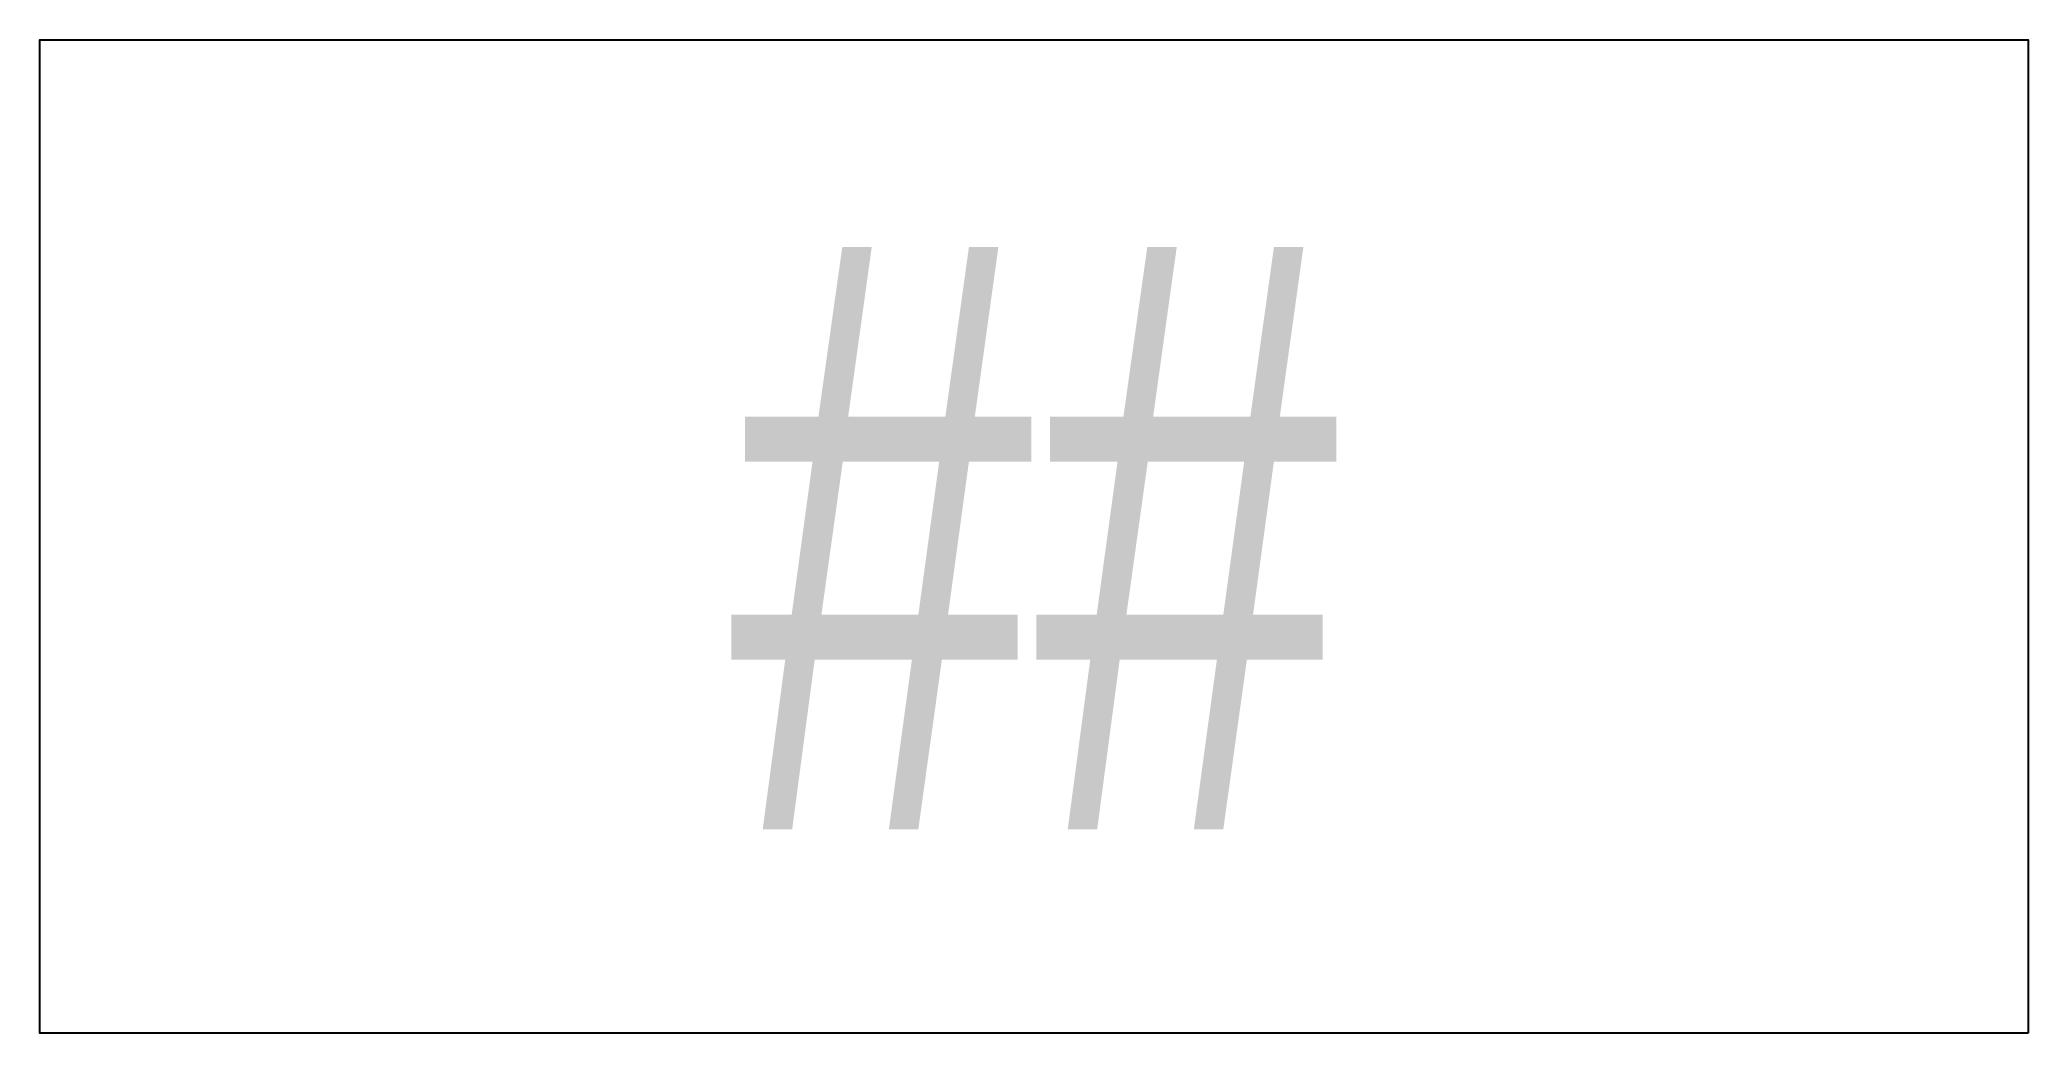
# Model space of a CAD drawing. Header units: inches. Extents: x -1.7 to 1.7, y -0.85 to 0.85.
import ezdxf
from ezdxf.enums import TextEntityAlignment as Align

# ---------------------------------------------------------------- set-up
doc = ezdxf.new("R2010")
doc.units = ezdxf.units.IN
doc.header["$MEASUREMENT"] = 0
doc.layers.add('A-Clng-Iden', color=3, linetype='Continuous')

# ---------------------------------------------------------------- blocks, each defined once
blk = doc.blocks.new('Ceiling Finish Tag')
at = {"layer": 'A-Clng-Iden', "color": 0, "linetype": 'ByBlock'}
blk.add_lwpolyline([(1.6971, -0.8485), (-1.6971, -0.8485), (-1.6971, 0), (-1.6971, 0.8485), (1.6971, 0.8485), (1.6971, 0)], close=True, dxfattribs=at)
at = {"color": 0, "linetype": 'ByBlock', "width": 0.7}
blk.add_attdef('FIN_TAG', text='', height=1, dxfattribs=at).set_placement((0, 0), align=Align.MIDDLE)

msp = doc.modelspace()

# ---------------------------------------------------------------- block references
msp.add_blockref('Ceiling Finish Tag', (0, 0)).add_auto_attribs({'FIN_TAG': '##'})

doc.saveas('drawing.dxf')
